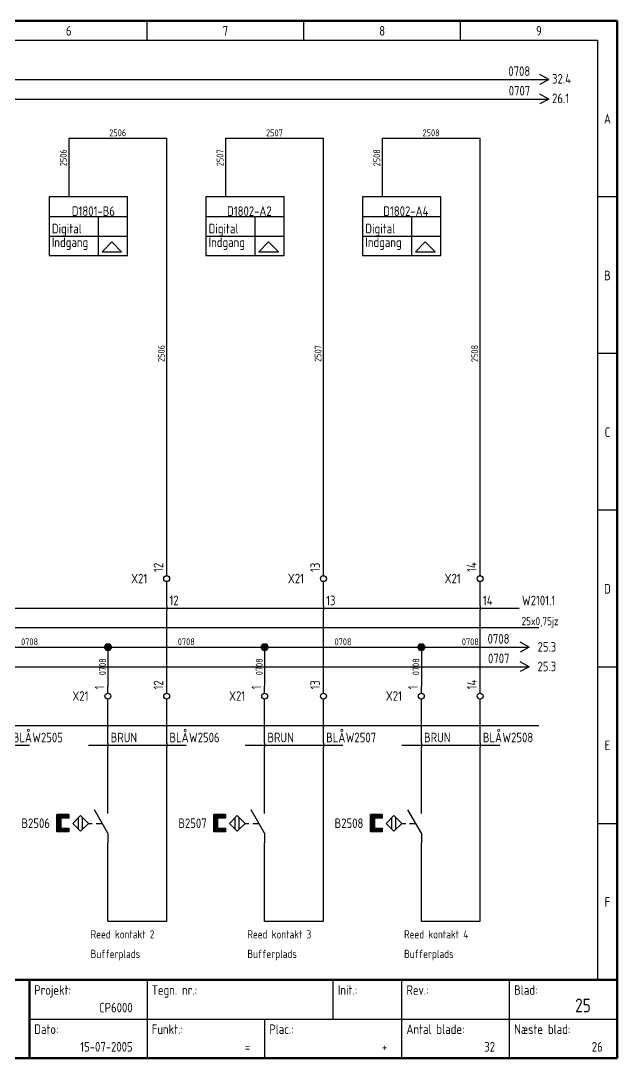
# Model space of a CAD drawing. Header units: millimetres. Extents: x 10 to 410, y 10 to 275.
# Drawn here: x 257.8 to 410, y 10 to 275 of the extents above; entities that cross this region are included whole.
import ezdxf
from ezdxf.enums import TextEntityAlignment as Align

# ---------------------------------------------------------------- set-up
doc = ezdxf.new("R2010")
doc.units = ezdxf.units.MM
doc.linetypes.add('Caddy_Solid', pattern=[0])
doc.layers.add('2', color=7, linetype='Continuous')
doc.styles.add('Caddy_Vectorfont1p', font='isocp___.ttf', dxfattribs={"width": 0.9})

# ---------------------------------------------------------------- blocks, each defined once
blk = doc.blocks.new('Blk1')
at = {"linetype": 'Caddy_Solid', "lineweight": 50}
for p, q in [((10, 275), (410, 275)), ((410, 275), (410, 10)), ((10, 30), (410, 30)), ((260, 30), (260, 10)), ((410, 10), (10, 10))]:
    blk.add_line(p, q, dxfattribs=at)
at = {"linetype": 'Caddy_Solid', "lineweight": 25}
for p, q in [((290, 270), (290, 275)), ((330, 270), (330, 275)), ((370, 270), (370, 275)), ((15, 270), (405, 270)), ((405, 270), (405, 30)), ((410, 230), (405, 230)), ((410, 190), (405, 190)), ((410, 150), (405, 150)), ((405, 110), (410, 110)), ((405, 70), (410, 70)), ((290, 30), (290, 10)), ((337.5, 20), (337.5, 30)), ((355, 20), (355, 30)), ((382.5, 20), (382.5, 30)), ((405, 30), (410, 30)), ((260, 20), (410, 20)), ((320, 20), (320, 10)), ((355, 10), (355, 20)), ((382.5, 10), (382.5, 20))]:
    blk.add_line(p, q, dxfattribs=at)
at = {"lineweight": 25, "style": 'Caddy_Vectorfont1p', "width": 0.9}
for s, p in [('6', (270, 271.2)), ('7', (310, 271.2)), ('8', (350, 271.2)), ('9', (390, 271.2)), ('A', (407.5, 248.7)), ('B', (407.5, 208.7)), ('C', (407.5, 168.7)), ('D', (407.5, 128.7)), ('E', (407.5, 88.7)), ('F', (407.5, 48.7))]:
    blk.add_text(s, height=2.45, dxfattribs=at).set_placement(p, align=Align.CENTER)
for s, p in [('Projekt:', (261.2, 26.2)), ('Tegn. nr.:', (291.2, 26.2)), ('Init.:', (338.7, 26.2)), ('Rev.:', (356.2, 26.2)), ('Blad:', (383.7, 26.2)), ('Dato:', (261.2, 16.2)), ('Funkt.:', (291.2, 16.2)), ('Plac.:', (321.2, 16.2)), ('Antal blade:', (356.2, 16.2)), ('Næste blad:', (383.7, 16.2))]:
    blk.add_text(s, height=2.45, dxfattribs=at).set_placement(p)
for s, p in [('CP6000', (286.3, 21.7)), ('15-07-2005', (286.3, 11.7)), ('+', (351.3, 11.7)), ('32', (378.8, 11.7)), ('26', (406.3, 11.7)), ('=', (316.3, 11.7))]:
    blk.add_text(s, height=2.45, dxfattribs=at).set_placement(p, align=Align.RIGHT)
at = {"lineweight": 35, "style": 'Caddy_Vectorfont1p', "width": 0.9}
blk.add_text('25', height=3.5, dxfattribs=at).set_placement((403.25, 21.75), align=Align.RIGHT)
blk = doc.blocks.new('Blk2')
at = {"linetype": 'Caddy_Solid', "lineweight": 25}
for p, q in [((385, 110), (387.5, 110)), ((387.5, 110), (385.25, 111.25)), ((387.5, 110), (385.25, 108.75))]:
    blk.add_line(p, q, dxfattribs=at)
at = {"lineweight": 25, "style": 'Caddy_Vectorfont1p', "width": 0.9}
blk.add_attdef('$TAG160010', text='', height=2.45, dxfattribs=at).set_placement((382.5, 110.9), align=Align.RIGHT)
blk.add_attdef('$TAG160500', (389.65, 108.85), '', height=2.45, dxfattribs=at)
blk = doc.blocks.new('Blk3')
at = {"linetype": 'Caddy_Solid', "lineweight": 25}
for p, q in [((385, 115), (387.5, 115)), ((387.5, 115), (385.25, 116.25)), ((387.5, 115), (385.25, 113.75))]:
    blk.add_line(p, q, dxfattribs=at)
at = {"lineweight": 25, "style": 'Caddy_Vectorfont1p', "width": 0.9}
blk.add_attdef('$TAG160010', text='', height=2.45, dxfattribs=at).set_placement((382.5, 115.9), align=Align.RIGHT)
blk.add_attdef('$TAG160500', (389.65, 113.85), '', height=2.45, dxfattribs=at)
blk = doc.blocks.new('Blk39')
at = {"linetype": 'Caddy_Solid', "lineweight": 25}
for p, q in [((285, 230), (265, 230)), ((265, 230), (265, 215)), ((285, 215), (285, 230)), ((265, 215), (285, 215))]:
    blk.add_line(p, q, dxfattribs=at)
blk = doc.blocks.new('Blk40')
at = {"linetype": 'Caddy_Solid', "lineweight": 25}
blk.add_line((270, 235), (270, 230), dxfattribs=at)
blk = doc.blocks.new('Blk38')
at = {"linetype": 'Caddy_Solid', "lineweight": 25}
for p, q in [((265, 225), (285, 225)), ((277.5, 225), (277.5, 215)), ((265, 220), (285, 220)), ((281, 218.5), (278.5, 216)), ((283.5, 216), (281, 218.5)), ((278.5, 216), (283.5, 216))]:
    blk.add_line(p, q, dxfattribs=at)
for name in ['Blk40', 'Blk39']:
    blk.add_blockref(name, (0, 0, 1))
at = {"lineweight": 25, "style": 'Caddy_Vectorfont1p', "width": 0.9}
for s, p in [('Digital', (265.7, 220.7)), ('Indgang', (265.7, 217.2))]:
    blk.add_text(s, height=2.45, dxfattribs=at).set_placement(p)
blk.add_attdef('$TAG175000_00', (269.05, 233.4), '', height=2.45, rotation=90, dxfattribs=at)
for tag, p in [('$TAG160030', (266.8, 229.7)), ('$TAG160040', (266.8, 226.2)), ('$TAG175100', (281.8, 225.15)), ('$TAG175110', (264.3, 219.15)), ('$TAG175120', (264.3, 216.15)), ('$TAG160500', (264.3, 212.65))]:
    blk.add_attdef(tag, text='', height=2.45, dxfattribs=at).set_placement(p, align=Align.RIGHT)
at = {"lineweight": 25, "style": 'Caddy_Vectorfont1p', "width": 0.9, "flags": 1}
blk.add_attdef('$TAG160010', text='', height=2.45, dxfattribs=at).set_placement((260.96, 224.53), align=Align.RIGHT)
blk = doc.blocks.new('Blk41')
at = {"linetype": 'Caddy_Solid', "lineweight": 25}
for p, q in [((280, 103.25), (280, 105)), ((280, 100), (280, 101.75))]:
    blk.add_line(p, q, dxfattribs=at)
blk.add_circle((280, 102.5), 0.75, dxfattribs=at)
at = {"lineweight": 25, "style": 'Caddy_Vectorfont1p', "width": 0.9, "flags": 1}
blk.add_attdef('$TAG160410', (282.6, 104.2), '', height=2.45, rotation=90, dxfattribs=at)
at = {"layer": '2', "lineweight": 25, "style": 'Caddy_Vectorfont1p', "width": 0.9}
blk.add_attdef('$TAG160400', (279.1, 104.2), '', height=2.45, rotation=90, dxfattribs=at)
at = {"layer": '2', "lineweight": 25, "style": 'Caddy_Vectorfont1p', "width": 0.9, "flags": 1}
for tag, p in [('$TAG140020', (275.05, 108.3)), ('$TAG140050', (275.05, 104.8)), ('$TAG160030', (275.05, 97.8)), ('$TAG160040', (275.05, 92.8))]:
    blk.add_attdef(tag, text='', height=2.45, dxfattribs=at).set_placement(p, align=Align.RIGHT)
at = {"layer": '2', "lineweight": 25, "style": 'Caddy_Vectorfont1p', "width": 0.9}
blk.add_attdef('$TAG160010', text='', height=2.45, dxfattribs=at).set_placement((275.05, 101.3), align=Align.RIGHT)
blk = doc.blocks.new('Blk42')
at = {"linetype": 'Caddy_Solid', "lineweight": 25}
for p, q in [((295, 103.25), (295, 105)), ((295, 100), (295, 101.75))]:
    blk.add_line(p, q, dxfattribs=at)
blk.add_circle((295, 102.5), 0.75, dxfattribs=at)
at = {"lineweight": 25, "style": 'Caddy_Vectorfont1p', "width": 0.9, "flags": 1}
blk.add_attdef('$TAG160410', (297.6, 104.2), '', height=2.45, rotation=90, dxfattribs=at)
at = {"layer": '2', "lineweight": 25, "style": 'Caddy_Vectorfont1p', "width": 0.9}
blk.add_attdef('$TAG160400', (294.1, 104.2), '', height=2.45, rotation=90, dxfattribs=at)
at = {"layer": '2', "lineweight": 25, "style": 'Caddy_Vectorfont1p', "width": 0.9, "flags": 1}
for tag, p in [('$TAG140020', (290.05, 108.3)), ('$TAG140050', (290.05, 104.8)), ('$TAG160010', (290.05, 101.3)), ('$TAG160030', (290.05, 97.8)), ('$TAG160040', (290.05, 92.8))]:
    blk.add_attdef(tag, text='', height=2.45, dxfattribs=at).set_placement(p, align=Align.RIGHT)
blk = doc.blocks.new('Blk43')
at = {"linetype": 'Caddy_Solid', "lineweight": 25}
for p, q in [((295, 133.25), (295, 135)), ((295, 130), (295, 131.75))]:
    blk.add_line(p, q, dxfattribs=at)
blk.add_circle((295, 132.5), 0.75, dxfattribs=at)
at = {"lineweight": 25, "style": 'Caddy_Vectorfont1p', "width": 0.9, "flags": 1}
blk.add_attdef('$TAG160410', (297.6, 134.2), '', height=2.45, rotation=90, dxfattribs=at)
at = {"layer": '2', "lineweight": 25, "style": 'Caddy_Vectorfont1p', "width": 0.9}
blk.add_attdef('$TAG160400', (294.1, 134.2), '', height=2.45, rotation=90, dxfattribs=at)
at = {"layer": '2', "lineweight": 25, "style": 'Caddy_Vectorfont1p', "width": 0.9, "flags": 1}
for tag, p in [('$TAG140020', (290.05, 138.3)), ('$TAG140050', (290.05, 134.8)), ('$TAG160030', (290.05, 127.8)), ('$TAG160040', (290.05, 122.8))]:
    blk.add_attdef(tag, text='', height=2.45, dxfattribs=at).set_placement(p, align=Align.RIGHT)
at = {"layer": '2', "lineweight": 25, "style": 'Caddy_Vectorfont1p', "width": 0.9}
blk.add_attdef('$TAG160010', text='', height=2.45, dxfattribs=at).set_placement((290.05, 131.3), align=Align.RIGHT)
blk = doc.blocks.new('Blk45')
at = {"linetype": 'Caddy_Solid', "lineweight": 25}
for p, q in [((325, 230), (305, 230)), ((305, 230), (305, 215)), ((325, 215), (325, 230)), ((305, 215), (325, 215))]:
    blk.add_line(p, q, dxfattribs=at)
blk = doc.blocks.new('Blk46')
at = {"linetype": 'Caddy_Solid', "lineweight": 25}
blk.add_line((310, 235), (310, 230), dxfattribs=at)
blk = doc.blocks.new('Blk44')
at = {"linetype": 'Caddy_Solid', "lineweight": 25}
for p, q in [((305, 225), (325, 225)), ((317.5, 225), (317.5, 215)), ((305, 220), (325, 220)), ((321, 218.5), (318.5, 216)), ((323.5, 216), (321, 218.5)), ((318.5, 216), (323.5, 216))]:
    blk.add_line(p, q, dxfattribs=at)
for name in ['Blk46', 'Blk45']:
    blk.add_blockref(name, (0, 0, 1))
at = {"lineweight": 25, "style": 'Caddy_Vectorfont1p', "width": 0.9}
for s, p in [('Digital', (305.7, 220.7)), ('Indgang', (305.7, 217.2))]:
    blk.add_text(s, height=2.45, dxfattribs=at).set_placement(p)
blk.add_attdef('$TAG175000_00', (309.05, 233.4), '', height=2.45, rotation=90, dxfattribs=at)
for tag, p in [('$TAG160030', (306.8, 229.7)), ('$TAG160040', (306.8, 226.2)), ('$TAG175100', (321.8, 225.15)), ('$TAG175110', (304.3, 219.15)), ('$TAG175120', (304.3, 216.15)), ('$TAG160500', (304.3, 212.65))]:
    blk.add_attdef(tag, text='', height=2.45, dxfattribs=at).set_placement(p, align=Align.RIGHT)
at = {"lineweight": 25, "style": 'Caddy_Vectorfont1p', "width": 0.9, "flags": 1}
blk.add_attdef('$TAG160010', text='', height=2.45, dxfattribs=at).set_placement((300.96, 224.53), align=Align.RIGHT)
blk = doc.blocks.new('Blk47')
at = {"linetype": 'Caddy_Solid', "lineweight": 25}
for p, q in [((320, 103.25), (320, 105)), ((320, 100), (320, 101.75))]:
    blk.add_line(p, q, dxfattribs=at)
blk.add_circle((320, 102.5), 0.75, dxfattribs=at)
at = {"lineweight": 25, "style": 'Caddy_Vectorfont1p', "width": 0.9, "flags": 1}
blk.add_attdef('$TAG160410', (322.6, 104.2), '', height=2.45, rotation=90, dxfattribs=at)
at = {"layer": '2', "lineweight": 25, "style": 'Caddy_Vectorfont1p', "width": 0.9}
blk.add_attdef('$TAG160400', (319.1, 104.2), '', height=2.45, rotation=90, dxfattribs=at)
at = {"layer": '2', "lineweight": 25, "style": 'Caddy_Vectorfont1p', "width": 0.9, "flags": 1}
for tag, p in [('$TAG140020', (315.05, 108.3)), ('$TAG140050', (315.05, 104.8)), ('$TAG160030', (315.05, 97.8)), ('$TAG160040', (315.05, 92.8))]:
    blk.add_attdef(tag, text='', height=2.45, dxfattribs=at).set_placement(p, align=Align.RIGHT)
at = {"layer": '2', "lineweight": 25, "style": 'Caddy_Vectorfont1p', "width": 0.9}
blk.add_attdef('$TAG160010', text='', height=2.45, dxfattribs=at).set_placement((315.05, 101.3), align=Align.RIGHT)
blk = doc.blocks.new('Blk48')
at = {"linetype": 'Caddy_Solid', "lineweight": 25}
for p, q in [((335, 103.25), (335, 105)), ((335, 100), (335, 101.75))]:
    blk.add_line(p, q, dxfattribs=at)
blk.add_circle((335, 102.5), 0.75, dxfattribs=at)
at = {"lineweight": 25, "style": 'Caddy_Vectorfont1p', "width": 0.9, "flags": 1}
blk.add_attdef('$TAG160410', (337.6, 104.2), '', height=2.45, rotation=90, dxfattribs=at)
at = {"layer": '2', "lineweight": 25, "style": 'Caddy_Vectorfont1p', "width": 0.9}
blk.add_attdef('$TAG160400', (334.1, 104.2), '', height=2.45, rotation=90, dxfattribs=at)
at = {"layer": '2', "lineweight": 25, "style": 'Caddy_Vectorfont1p', "width": 0.9, "flags": 1}
for tag, p in [('$TAG140020', (330.05, 108.3)), ('$TAG140050', (330.05, 104.8)), ('$TAG160010', (330.05, 101.3)), ('$TAG160030', (330.05, 97.8)), ('$TAG160040', (330.05, 92.8))]:
    blk.add_attdef(tag, text='', height=2.45, dxfattribs=at).set_placement(p, align=Align.RIGHT)
blk = doc.blocks.new('Blk49')
at = {"linetype": 'Caddy_Solid', "lineweight": 25}
for p, q in [((335, 133.25), (335, 135)), ((335, 130), (335, 131.75))]:
    blk.add_line(p, q, dxfattribs=at)
blk.add_circle((335, 132.5), 0.75, dxfattribs=at)
at = {"lineweight": 25, "style": 'Caddy_Vectorfont1p', "width": 0.9, "flags": 1}
blk.add_attdef('$TAG160410', (337.6, 134.2), '', height=2.45, rotation=90, dxfattribs=at)
at = {"layer": '2', "lineweight": 25, "style": 'Caddy_Vectorfont1p', "width": 0.9}
blk.add_attdef('$TAG160400', (334.1, 134.2), '', height=2.45, rotation=90, dxfattribs=at)
at = {"layer": '2', "lineweight": 25, "style": 'Caddy_Vectorfont1p', "width": 0.9, "flags": 1}
for tag, p in [('$TAG140020', (330.05, 138.3)), ('$TAG140050', (330.05, 134.8)), ('$TAG160030', (330.05, 127.8)), ('$TAG160040', (330.05, 122.8))]:
    blk.add_attdef(tag, text='', height=2.45, dxfattribs=at).set_placement(p, align=Align.RIGHT)
at = {"layer": '2', "lineweight": 25, "style": 'Caddy_Vectorfont1p', "width": 0.9}
blk.add_attdef('$TAG160010', text='', height=2.45, dxfattribs=at).set_placement((330.05, 131.3), align=Align.RIGHT)
blk = doc.blocks.new('Blk51')
at = {"linetype": 'Caddy_Solid', "lineweight": 25}
for p, q in [((365, 230), (345, 230)), ((345, 230), (345, 215)), ((365, 215), (365, 230)), ((345, 215), (365, 215))]:
    blk.add_line(p, q, dxfattribs=at)
blk = doc.blocks.new('Blk52')
at = {"linetype": 'Caddy_Solid', "lineweight": 25}
blk.add_line((350, 235), (350, 230), dxfattribs=at)
blk = doc.blocks.new('Blk50')
at = {"linetype": 'Caddy_Solid', "lineweight": 25}
for p, q in [((345, 225), (365, 225)), ((357.5, 225), (357.5, 215)), ((345, 220), (365, 220)), ((361, 218.5), (358.5, 216)), ((363.5, 216), (361, 218.5)), ((358.5, 216), (363.5, 216))]:
    blk.add_line(p, q, dxfattribs=at)
for name in ['Blk52', 'Blk51']:
    blk.add_blockref(name, (0, 0, 1))
at = {"lineweight": 25, "style": 'Caddy_Vectorfont1p', "width": 0.9}
for s, p in [('Digital', (345.7, 220.7)), ('Indgang', (345.7, 217.2))]:
    blk.add_text(s, height=2.45, dxfattribs=at).set_placement(p)
blk.add_attdef('$TAG175000_00', (349.05, 233.4), '', height=2.45, rotation=90, dxfattribs=at)
for tag, p in [('$TAG160030', (346.8, 229.7)), ('$TAG160040', (346.8, 226.2)), ('$TAG175100', (361.8, 225.15)), ('$TAG175110', (344.3, 219.15)), ('$TAG175120', (344.3, 216.15)), ('$TAG160500', (344.3, 212.65))]:
    blk.add_attdef(tag, text='', height=2.45, dxfattribs=at).set_placement(p, align=Align.RIGHT)
at = {"lineweight": 25, "style": 'Caddy_Vectorfont1p', "width": 0.9, "flags": 1}
blk.add_attdef('$TAG160010', text='', height=2.45, dxfattribs=at).set_placement((340.96, 224.53), align=Align.RIGHT)
blk = doc.blocks.new('Blk53')
at = {"linetype": 'Caddy_Solid', "lineweight": 25}
for p, q in [((360, 103.25), (360, 105)), ((360, 100), (360, 101.75))]:
    blk.add_line(p, q, dxfattribs=at)
blk.add_circle((360, 102.5), 0.75, dxfattribs=at)
at = {"lineweight": 25, "style": 'Caddy_Vectorfont1p', "width": 0.9, "flags": 1}
blk.add_attdef('$TAG160410', (362.6, 104.2), '', height=2.45, rotation=90, dxfattribs=at)
at = {"layer": '2', "lineweight": 25, "style": 'Caddy_Vectorfont1p', "width": 0.9}
blk.add_attdef('$TAG160400', (359.1, 104.2), '', height=2.45, rotation=90, dxfattribs=at)
at = {"layer": '2', "lineweight": 25, "style": 'Caddy_Vectorfont1p', "width": 0.9, "flags": 1}
for tag, p in [('$TAG140020', (355.05, 108.3)), ('$TAG140050', (355.05, 104.8)), ('$TAG160030', (355.05, 97.8)), ('$TAG160040', (355.05, 92.8))]:
    blk.add_attdef(tag, text='', height=2.45, dxfattribs=at).set_placement(p, align=Align.RIGHT)
at = {"layer": '2', "lineweight": 25, "style": 'Caddy_Vectorfont1p', "width": 0.9}
blk.add_attdef('$TAG160010', text='', height=2.45, dxfattribs=at).set_placement((355.05, 101.3), align=Align.RIGHT)
blk = doc.blocks.new('Blk54')
at = {"linetype": 'Caddy_Solid', "lineweight": 25}
for p, q in [((375, 103.25), (375, 105)), ((375, 100), (375, 101.75))]:
    blk.add_line(p, q, dxfattribs=at)
blk.add_circle((375, 102.5), 0.75, dxfattribs=at)
at = {"lineweight": 25, "style": 'Caddy_Vectorfont1p', "width": 0.9, "flags": 1}
blk.add_attdef('$TAG160410', (377.6, 104.2), '', height=2.45, rotation=90, dxfattribs=at)
at = {"layer": '2', "lineweight": 25, "style": 'Caddy_Vectorfont1p', "width": 0.9}
blk.add_attdef('$TAG160400', (374.1, 104.2), '', height=2.45, rotation=90, dxfattribs=at)
at = {"layer": '2', "lineweight": 25, "style": 'Caddy_Vectorfont1p', "width": 0.9, "flags": 1}
for tag, p in [('$TAG140020', (370.05, 108.3)), ('$TAG140050', (370.05, 104.8)), ('$TAG160010', (370.05, 101.3)), ('$TAG160030', (370.05, 97.8)), ('$TAG160040', (370.05, 92.8))]:
    blk.add_attdef(tag, text='', height=2.45, dxfattribs=at).set_placement(p, align=Align.RIGHT)
blk = doc.blocks.new('Blk55')
at = {"linetype": 'Caddy_Solid', "lineweight": 25}
for p, q in [((375, 133.25), (375, 135)), ((375, 130), (375, 131.75))]:
    blk.add_line(p, q, dxfattribs=at)
blk.add_circle((375, 132.5), 0.75, dxfattribs=at)
at = {"lineweight": 25, "style": 'Caddy_Vectorfont1p', "width": 0.9, "flags": 1}
blk.add_attdef('$TAG160410', (377.6, 134.2), '', height=2.45, rotation=90, dxfattribs=at)
at = {"layer": '2', "lineweight": 25, "style": 'Caddy_Vectorfont1p', "width": 0.9}
blk.add_attdef('$TAG160400', (374.1, 134.2), '', height=2.45, rotation=90, dxfattribs=at)
at = {"layer": '2', "lineweight": 25, "style": 'Caddy_Vectorfont1p', "width": 0.9, "flags": 1}
for tag, p in [('$TAG140020', (370.05, 138.3)), ('$TAG140050', (370.05, 134.8)), ('$TAG160030', (370.05, 127.8)), ('$TAG160040', (370.05, 122.8))]:
    blk.add_attdef(tag, text='', height=2.45, dxfattribs=at).set_placement(p, align=Align.RIGHT)
at = {"layer": '2', "lineweight": 25, "style": 'Caddy_Vectorfont1p', "width": 0.9}
blk.add_attdef('$TAG160010', text='', height=2.45, dxfattribs=at).set_placement((370.05, 131.3), align=Align.RIGHT)
blk = doc.blocks.new('Blk56')
at = {"linetype": 'Caddy_Solid', "lineweight": 25}
for p, q in [((280, 72.5), (280, 75)), ((267, 72.3), (270, 72.3)), ((267, 67.8), (267, 72.3)), ((270, 72.25), (267, 72.25)), ((267, 72.1), (270, 72.1)), ((270, 71.95), (267, 71.95)), ((267, 71.8), (270, 71.8)), ((270, 71.65), (267, 71.65)), ((270, 72.3), (270, 71.3)), ((271, 70), (273, 72)), ((273, 72), (275, 70)), ((280, 67.5), (276.58, 73.42)), ((267, 71.5), (270, 71.5)), ((270, 71.35), (267, 71.35)), ((267, 71.2), (268, 71.2)), ((268, 71.05), (267, 71.05)), ((267, 70.9), (268, 70.9)), ((268, 70.75), (267, 70.75)), ((267, 70.6), (268, 70.6)), ((268, 70.45), (267, 70.45)), ((267, 70.3), (268, 70.3)), ((268, 70.15), (267, 70.15)), ((267, 70), (268, 70)), ((268, 69.85), (267, 69.85)), ((267, 69.7), (268, 69.7)), ((268, 69.55), (267, 69.55)), ((267, 69.4), (268, 69.4)), ((268, 69.25), (267, 69.25)), ((267, 69.1), (268, 69.1)), ((268, 68.95), (267, 68.95)), ((270, 71.3), (268, 71.3)), ((268, 71.3), (268, 68.8)), ((273, 68), (271, 70)), ((272.5, 68.5), (272.5, 71.5)), ((275, 70), (273, 68)), ((273.5, 68.5), (273.5, 71.5)), ((275, 70), (276, 70)), ((277, 70), (278.56, 70)), ((267, 68.8), (268, 68.8)), ((270, 68.65), (267, 68.65)), ((267, 68.5), (270, 68.5)), ((270, 68.35), (267, 68.35)), ((267, 68.2), (270, 68.2)), ((270, 68.05), (267, 68.05)), ((267, 67.9), (270, 67.9)), ((270, 67.8), (267, 67.8)), ((268, 68.8), (270, 68.8)), ((270, 68.8), (270, 67.8)), ((280, 67.5), (280, 65))]:
    blk.add_line(p, q, dxfattribs=at)
at = {"lineweight": 25, "style": 'Caddy_Vectorfont1p', "width": 0.9, "flags": 1}
blk.add_attdef('$TAG175000_00', (279.05, 74.3), '', height=2.45, rotation=90, dxfattribs=at)
at = {"lineweight": 25, "style": 'Caddy_Vectorfont1p', "width": 0.9}
blk.add_attdef('$TAG160010', text='', height=2.45, dxfattribs=at).set_placement((265.2, 68.8), align=Align.RIGHT)
at = {"lineweight": 25, "style": 'Caddy_Vectorfont1p', "width": 0.9, "flags": 1}
for tag, p in [('$TAG160030', (265.2, 65.3)), ('$TAG160040', (265.2, 61.8))]:
    blk.add_attdef(tag, text='', height=2.45, dxfattribs=at).set_placement(p, align=Align.RIGHT)
blk.add_attdef('$TAG175000_01', text='', height=2.45, rotation=90, dxfattribs=at).set_placement((279.05, 65.9), align=Align.RIGHT)
blk = doc.blocks.new('Blk57')
at = {"linetype": 'Caddy_Solid', "lineweight": 25}
for p, q in [((320, 72.5), (320, 75)), ((307, 72.3), (310, 72.3)), ((307, 67.8), (307, 72.3)), ((310, 72.25), (307, 72.25)), ((307, 72.1), (310, 72.1)), ((310, 71.95), (307, 71.95)), ((307, 71.8), (310, 71.8)), ((310, 71.65), (307, 71.65)), ((310, 72.3), (310, 71.3)), ((311, 70), (313, 72)), ((313, 72), (315, 70)), ((320, 67.5), (316.58, 73.42)), ((307, 71.5), (310, 71.5)), ((310, 71.35), (307, 71.35)), ((307, 71.2), (308, 71.2)), ((308, 71.05), (307, 71.05)), ((307, 70.9), (308, 70.9)), ((308, 70.75), (307, 70.75)), ((307, 70.6), (308, 70.6)), ((308, 70.45), (307, 70.45)), ((307, 70.3), (308, 70.3)), ((308, 70.15), (307, 70.15)), ((307, 70), (308, 70)), ((308, 69.85), (307, 69.85)), ((307, 69.7), (308, 69.7)), ((308, 69.55), (307, 69.55)), ((307, 69.4), (308, 69.4)), ((308, 69.25), (307, 69.25)), ((307, 69.1), (308, 69.1)), ((308, 68.95), (307, 68.95)), ((310, 71.3), (308, 71.3)), ((308, 71.3), (308, 68.8)), ((313, 68), (311, 70)), ((312.5, 68.5), (312.5, 71.5)), ((315, 70), (313, 68)), ((313.5, 68.5), (313.5, 71.5)), ((315, 70), (316, 70)), ((317, 70), (318.56, 70)), ((307, 68.8), (308, 68.8)), ((310, 68.65), (307, 68.65)), ((307, 68.5), (310, 68.5)), ((310, 68.35), (307, 68.35)), ((307, 68.2), (310, 68.2)), ((310, 68.05), (307, 68.05)), ((307, 67.9), (310, 67.9)), ((310, 67.8), (307, 67.8)), ((308, 68.8), (310, 68.8)), ((310, 68.8), (310, 67.8)), ((320, 67.5), (320, 65))]:
    blk.add_line(p, q, dxfattribs=at)
at = {"lineweight": 25, "style": 'Caddy_Vectorfont1p', "width": 0.9, "flags": 1}
blk.add_attdef('$TAG175000_00', (319.05, 74.3), '', height=2.45, rotation=90, dxfattribs=at)
at = {"lineweight": 25, "style": 'Caddy_Vectorfont1p', "width": 0.9}
blk.add_attdef('$TAG160010', text='', height=2.45, dxfattribs=at).set_placement((305.2, 68.8), align=Align.RIGHT)
at = {"lineweight": 25, "style": 'Caddy_Vectorfont1p', "width": 0.9, "flags": 1}
for tag, p in [('$TAG160030', (305.2, 65.3)), ('$TAG160040', (305.2, 61.8))]:
    blk.add_attdef(tag, text='', height=2.45, dxfattribs=at).set_placement(p, align=Align.RIGHT)
blk.add_attdef('$TAG175000_01', text='', height=2.45, rotation=90, dxfattribs=at).set_placement((319.05, 65.9), align=Align.RIGHT)
blk = doc.blocks.new('Blk58')
at = {"linetype": 'Caddy_Solid', "lineweight": 25}
for p, q in [((360, 72.5), (360, 75)), ((347, 72.3), (350, 72.3)), ((347, 67.8), (347, 72.3)), ((350, 72.25), (347, 72.25)), ((347, 72.1), (350, 72.1)), ((350, 71.95), (347, 71.95)), ((347, 71.8), (350, 71.8)), ((350, 71.65), (347, 71.65)), ((350, 72.3), (350, 71.3)), ((351, 70), (353, 72)), ((353, 72), (355, 70)), ((360, 67.5), (356.58, 73.42)), ((347, 71.5), (350, 71.5)), ((350, 71.35), (347, 71.35)), ((347, 71.2), (348, 71.2)), ((348, 71.05), (347, 71.05)), ((347, 70.9), (348, 70.9)), ((348, 70.75), (347, 70.75)), ((347, 70.6), (348, 70.6)), ((348, 70.45), (347, 70.45)), ((347, 70.3), (348, 70.3)), ((348, 70.15), (347, 70.15)), ((347, 70), (348, 70)), ((348, 69.85), (347, 69.85)), ((347, 69.7), (348, 69.7)), ((348, 69.55), (347, 69.55)), ((347, 69.4), (348, 69.4)), ((348, 69.25), (347, 69.25)), ((347, 69.1), (348, 69.1)), ((348, 68.95), (347, 68.95)), ((350, 71.3), (348, 71.3)), ((348, 71.3), (348, 68.8)), ((353, 68), (351, 70)), ((352.5, 68.5), (352.5, 71.5)), ((355, 70), (353, 68)), ((353.5, 68.5), (353.5, 71.5)), ((355, 70), (356, 70)), ((357, 70), (358.56, 70)), ((347, 68.8), (348, 68.8)), ((350, 68.65), (347, 68.65)), ((347, 68.5), (350, 68.5)), ((350, 68.35), (347, 68.35)), ((347, 68.2), (350, 68.2)), ((350, 68.05), (347, 68.05)), ((347, 67.9), (350, 67.9)), ((350, 67.8), (347, 67.8)), ((348, 68.8), (350, 68.8)), ((350, 68.8), (350, 67.8)), ((360, 67.5), (360, 65))]:
    blk.add_line(p, q, dxfattribs=at)
at = {"lineweight": 25, "style": 'Caddy_Vectorfont1p', "width": 0.9, "flags": 1}
blk.add_attdef('$TAG175000_00', (359.05, 74.3), '', height=2.45, rotation=90, dxfattribs=at)
at = {"lineweight": 25, "style": 'Caddy_Vectorfont1p', "width": 0.9}
blk.add_attdef('$TAG160010', text='', height=2.45, dxfattribs=at).set_placement((345.2, 68.8), align=Align.RIGHT)
at = {"lineweight": 25, "style": 'Caddy_Vectorfont1p', "width": 0.9, "flags": 1}
for tag, p in [('$TAG160030', (345.2, 65.3)), ('$TAG160040', (345.2, 61.8))]:
    blk.add_attdef(tag, text='', height=2.45, dxfattribs=at).set_placement(p, align=Align.RIGHT)
blk.add_attdef('$TAG175000_01', text='', height=2.45, rotation=90, dxfattribs=at).set_placement((359.05, 65.9), align=Align.RIGHT)
blk = doc.blocks.new('Blk73')
at = {"linetype": 'Caddy_Solid', "lineweight": 25}
for q in [(390.25, 261.25), (390.25, 258.75)]:
    blk.add_line((392.5, 260), q, dxfattribs=at)
at = {"lineweight": 25, "style": 'Caddy_Vectorfont1p', "width": 0.9, "flags": 1}
for tag, p in [('$TAG140020', (387.79, 267.9)), ('$TAG140050', (387.79, 264.4))]:
    blk.add_attdef(tag, text='', height=2.45, dxfattribs=at).set_placement(p, align=Align.RIGHT)
at = {"lineweight": 25, "style": 'Caddy_Vectorfont1p', "width": 0.9}
blk.add_attdef('$TAG160010', text='', height=2.45, dxfattribs=at).set_placement((387.79, 260.9), align=Align.RIGHT)
blk.add_attdef('$TAG160500', (393.37, 258.95), '', height=2.45, dxfattribs=at)
blk = doc.blocks.new('Blk75')
at = {"linetype": 'Caddy_Solid', "lineweight": 25}
for q in [(390.25, 256.25), (390.25, 253.75)]:
    blk.add_line((392.5, 255), q, dxfattribs=at)
at = {"lineweight": 25, "style": 'Caddy_Vectorfont1p', "width": 0.9, "flags": 1}
for tag, p in [('$TAG140020', (387.79, 262.9)), ('$TAG140050', (387.79, 259.4))]:
    blk.add_attdef(tag, text='', height=2.45, dxfattribs=at).set_placement(p, align=Align.RIGHT)
at = {"lineweight": 25, "style": 'Caddy_Vectorfont1p', "width": 0.9}
blk.add_attdef('$TAG160010', text='', height=2.45, dxfattribs=at).set_placement((387.79, 255.9), align=Align.RIGHT)
blk.add_attdef('$TAG160500', (393.37, 253.95), '', height=2.45, dxfattribs=at)
blk = doc.blocks.new('Blk79')
at = {"linetype": 'Caddy_Solid', "lineweight": 25}
blk.add_line((295, 125.5), (295, 124.5), dxfattribs=at)
at = {"lineweight": 25, "style": 'Caddy_Vectorfont1p', "width": 0.9}
blk.add_attdef('$TAG160210', (295.7, 125.7), '', height=2.45, dxfattribs=at)
at = {"lineweight": 25, "style": 'Caddy_Vectorfont1p', "width": 0.9, "flags": 1}
for tag, p in [('$TAG160010', (385.7, 125.7)), ('$TAG160220', (295.7, 120.7)), ('$TAG160030', (385.7, 120.7)), ('$TAG160230', (295.7, 115.7)), ('$TAG160200', (385.7, 115.7)), ('$TAG160040', (385.7, 110.7)), ('$TAG160101', (385.7, 105.7))]:
    blk.add_attdef(tag, p, '', height=2.45, dxfattribs=at)
blk = doc.blocks.new('Blk80')
at = {"linetype": 'Caddy_Solid', "lineweight": 25}
blk.add_line((335, 125.5), (335, 124.5), dxfattribs=at)
at = {"lineweight": 25, "style": 'Caddy_Vectorfont1p', "width": 0.9}
blk.add_attdef('$TAG160210', (335.7, 125.7), '', height=2.45, dxfattribs=at)
at = {"lineweight": 25, "style": 'Caddy_Vectorfont1p', "width": 0.9, "flags": 1}
for tag, p in [('$TAG160010', (385.7, 125.7)), ('$TAG160220', (335.7, 120.7)), ('$TAG160030', (385.7, 120.7)), ('$TAG160230', (335.7, 115.7)), ('$TAG160200', (385.7, 115.7)), ('$TAG160040', (385.7, 110.7)), ('$TAG160101', (385.7, 105.7))]:
    blk.add_attdef(tag, p, '', height=2.45, dxfattribs=at)
blk = doc.blocks.new('Blk81')
at = {"linetype": 'Caddy_Solid', "lineweight": 25}
blk.add_line((375, 125.5), (375, 124.5), dxfattribs=at)
at = {"lineweight": 25, "style": 'Caddy_Vectorfont1p', "width": 0.9}
for tag, p in [('$TAG160210', (375.7, 125.7)), ('$TAG160010', (385.7, 125.7)), ('$TAG160030', (385.7, 120.7)), ('$TAG160200', (385.7, 115.7))]:
    blk.add_attdef(tag, p, '', height=2.45, dxfattribs=at)
at = {"lineweight": 25, "style": 'Caddy_Vectorfont1p', "width": 0.9, "flags": 1}
for tag, p in [('$TAG160220', (375.7, 120.7)), ('$TAG160230', (375.7, 115.7)), ('$TAG160040', (385.7, 110.7)), ('$TAG160101', (385.7, 105.7))]:
    blk.add_attdef(tag, p, '', height=2.45, dxfattribs=at)
blk = doc.blocks.new('Blk91')
at = {"linetype": 'Caddy_Solid', "lineweight": 25}
blk.add_line((240, 90.5), (240, 89.5), dxfattribs=at)
at = {"lineweight": 25, "style": 'Caddy_Vectorfont1p', "width": 0.9}
for tag, p in [('$TAG160210', (240.7, 90.7)), ('$TAG160010', (260.7, 90.7))]:
    blk.add_attdef(tag, p, '', height=2.45, dxfattribs=at)
at = {"lineweight": 25, "style": 'Caddy_Vectorfont1p', "width": 0.9, "flags": 1}
for tag, p in [('$TAG160220', (240.7, 85.7)), ('$TAG160030', (260.7, 85.7)), ('$TAG160230', (240.7, 80.7)), ('$TAG160200', (260.7, 80.7)), ('$TAG160040', (260.7, 75.7)), ('$TAG160101', (260.7, 70.7))]:
    blk.add_attdef(tag, p, '', height=2.45, dxfattribs=at)
blk = doc.blocks.new('Blk92')
at = {"linetype": 'Caddy_Solid', "lineweight": 25}
blk.add_line((255, 90.5), (255, 89.5), dxfattribs=at)
at = {"lineweight": 25, "style": 'Caddy_Vectorfont1p', "width": 0.9}
for tag, p in [('$TAG160210', (255.7, 90.7)), ('$TAG160010', (260.7, 90.7))]:
    blk.add_attdef(tag, p, '', height=2.45, dxfattribs=at)
at = {"lineweight": 25, "style": 'Caddy_Vectorfont1p', "width": 0.9, "flags": 1}
for tag, p in [('$TAG160220', (255.7, 85.7)), ('$TAG160030', (260.7, 85.7)), ('$TAG160230', (255.7, 80.7)), ('$TAG160200', (260.7, 80.7)), ('$TAG160040', (260.7, 75.7)), ('$TAG160101', (260.7, 70.7))]:
    blk.add_attdef(tag, p, '', height=2.45, dxfattribs=at)
blk = doc.blocks.new('Blk93')
at = {"linetype": 'Caddy_Solid', "lineweight": 25}
blk.add_line((280, 90.5), (280, 89.5), dxfattribs=at)
at = {"lineweight": 25, "style": 'Caddy_Vectorfont1p', "width": 0.9}
blk.add_attdef('$TAG160210', (280.7, 90.7), '', height=2.45, dxfattribs=at)
at = {"lineweight": 25, "style": 'Caddy_Vectorfont1p', "width": 0.9, "flags": 1}
for tag, p in [('$TAG160010', (300.7, 90.7)), ('$TAG160220', (280.7, 85.7)), ('$TAG160030', (300.7, 85.7)), ('$TAG160230', (280.7, 80.7)), ('$TAG160200', (300.7, 80.7)), ('$TAG160040', (300.7, 75.7)), ('$TAG160101', (300.7, 70.7))]:
    blk.add_attdef(tag, p, '', height=2.45, dxfattribs=at)
blk = doc.blocks.new('Blk94')
at = {"linetype": 'Caddy_Solid', "lineweight": 25}
blk.add_line((295, 90.5), (295, 89.5), dxfattribs=at)
at = {"lineweight": 25, "style": 'Caddy_Vectorfont1p', "width": 0.9}
for tag, p in [('$TAG160210', (295.7, 90.7)), ('$TAG160010', (300.7, 90.7))]:
    blk.add_attdef(tag, p, '', height=2.45, dxfattribs=at)
at = {"lineweight": 25, "style": 'Caddy_Vectorfont1p', "width": 0.9, "flags": 1}
for tag, p in [('$TAG160220', (295.7, 85.7)), ('$TAG160030', (300.7, 85.7)), ('$TAG160230', (295.7, 80.7)), ('$TAG160200', (300.7, 80.7)), ('$TAG160040', (300.7, 75.7)), ('$TAG160101', (300.7, 70.7))]:
    blk.add_attdef(tag, p, '', height=2.45, dxfattribs=at)
blk = doc.blocks.new('Blk95')
at = {"linetype": 'Caddy_Solid', "lineweight": 25}
blk.add_line((320, 90.5), (320, 89.5), dxfattribs=at)
at = {"lineweight": 25, "style": 'Caddy_Vectorfont1p', "width": 0.9}
blk.add_attdef('$TAG160210', (320.7, 90.7), '', height=2.45, dxfattribs=at)
at = {"lineweight": 25, "style": 'Caddy_Vectorfont1p', "width": 0.9, "flags": 1}
for tag, p in [('$TAG160010', (340.7, 90.7)), ('$TAG160220', (320.7, 85.7)), ('$TAG160030', (340.7, 85.7)), ('$TAG160230', (320.7, 80.7)), ('$TAG160200', (340.7, 80.7)), ('$TAG160040', (340.7, 75.7)), ('$TAG160101', (340.7, 70.7))]:
    blk.add_attdef(tag, p, '', height=2.45, dxfattribs=at)
blk = doc.blocks.new('Blk96')
at = {"linetype": 'Caddy_Solid', "lineweight": 25}
blk.add_line((335, 90.5), (335, 89.5), dxfattribs=at)
at = {"lineweight": 25, "style": 'Caddy_Vectorfont1p', "width": 0.9}
for tag, p in [('$TAG160210', (335.7, 90.7)), ('$TAG160010', (340.7, 90.7))]:
    blk.add_attdef(tag, p, '', height=2.45, dxfattribs=at)
at = {"lineweight": 25, "style": 'Caddy_Vectorfont1p', "width": 0.9, "flags": 1}
for tag, p in [('$TAG160220', (335.7, 85.7)), ('$TAG160030', (340.7, 85.7)), ('$TAG160230', (335.7, 80.7)), ('$TAG160200', (340.7, 80.7)), ('$TAG160040', (340.7, 75.7)), ('$TAG160101', (340.7, 70.7))]:
    blk.add_attdef(tag, p, '', height=2.45, dxfattribs=at)
blk = doc.blocks.new('Blk97')
at = {"linetype": 'Caddy_Solid', "lineweight": 25}
blk.add_line((360, 90.5), (360, 89.5), dxfattribs=at)
at = {"lineweight": 25, "style": 'Caddy_Vectorfont1p', "width": 0.9}
blk.add_attdef('$TAG160210', (360.7, 90.7), '', height=2.45, dxfattribs=at)
at = {"lineweight": 25, "style": 'Caddy_Vectorfont1p', "width": 0.9, "flags": 1}
for tag, p in [('$TAG160010', (380.7, 90.7)), ('$TAG160220', (360.7, 85.7)), ('$TAG160030', (380.7, 85.7)), ('$TAG160230', (360.7, 80.7)), ('$TAG160200', (380.7, 80.7)), ('$TAG160040', (380.7, 75.7)), ('$TAG160101', (380.7, 70.7))]:
    blk.add_attdef(tag, p, '', height=2.45, dxfattribs=at)
blk = doc.blocks.new('Blk98')
at = {"linetype": 'Caddy_Solid', "lineweight": 25}
blk.add_line((375, 90.5), (375, 89.5), dxfattribs=at)
at = {"lineweight": 25, "style": 'Caddy_Vectorfont1p', "width": 0.9}
for tag, p in [('$TAG160210', (375.7, 90.7)), ('$TAG160010', (380.7, 90.7)), ('$TAG160030', (380.7, 85.7)), ('$TAG160200', (380.7, 80.7))]:
    blk.add_attdef(tag, p, '', height=2.45, dxfattribs=at)
at = {"lineweight": 25, "style": 'Caddy_Vectorfont1p', "width": 0.9, "flags": 1}
for tag, p in [('$TAG160220', (375.7, 85.7)), ('$TAG160230', (375.7, 80.7)), ('$TAG160040', (380.7, 75.7)), ('$TAG160101', (380.7, 70.7))]:
    blk.add_attdef(tag, p, '', height=2.45, dxfattribs=at)

msp = doc.modelspace()

# ---------------------------------------------------------------- linework, layer by layer
at = {"linetype": 'Caddy_Solid', "lineweight": 25}
for p, q in [((50, 260), (392.5, 260)), ((45, 255), (392.5, 255)), ((270, 245), (270, 235)), ((270, 245), (295, 245)), ((295, 135), (295, 245)), ((310, 245), (310, 235)), ((310, 245), (335, 245)), ((335, 135), (335, 245)), ((350, 245), (350, 235)), ((350, 245), (375, 245)), ((375, 135), (375, 245)), ((295, 125.5), (295, 130)), ((335, 125.5), (335, 130)), ((375, 125.5), (375, 130)), ((175, 125), (385, 125)), ((295, 105), (295, 124.5)), ((335, 105), (335, 124.5)), ((375, 105), (375, 124.5)), ((50, 120), (350, 120)), ((350, 120), (390, 120)), ((240, 115), (280, 115)), ((280, 115), (280, 105)), ((280, 115), (320, 115)), ((320, 115), (320, 105)), ((320, 115), (360, 115)), ((360, 115), (360, 105)), ((360, 115), (385, 115)), ((205, 110), (385, 110)), ((280, 90.5), (280, 100)), ((295, 90.5), (295, 100)), ((320, 90.5), (320, 100)), ((335, 90.5), (335, 100)), ((360, 90.5), (360, 100)), ((375, 90.5), (375, 100)), ((50, 95), (350, 95)), ((350, 95), (390, 95)), ((235, 90), (260, 90)), ((275, 90), (300, 90)), ((280, 75), (280, 89.5)), ((295, 45), (295, 89.5)), ((315, 90), (340, 90)), ((320, 75), (320, 89.5)), ((335, 45), (335, 89.5)), ((355, 90), (380, 90)), ((360, 75), (360, 89.5)), ((375, 45), (375, 89.5)), ((280, 45), (280, 65)), ((320, 45), (320, 65)), ((360, 45), (360, 65)), ((280, 45), (295, 45)), ((320, 45), (335, 45)), ((360, 45), (375, 45))]:
    msp.add_line(p, q, dxfattribs=at)
at = {"lineweight": 40}
for centre, radius in [((280, 115), 0.8), ((280, 115), 0.6), ((280, 115), 0.4), ((320, 115), 0.8), ((320, 115), 0.6), ((320, 115), 0.4), ((360, 115), 0.8), ((360, 115), 0.6), ((360, 115), 0.4)]:
    msp.add_circle(centre, radius, dxfattribs=at)

# ---------------------------------------------------------------- block references
msp.add_blockref('Blk1', (0, 0, 1))
ref = msp.add_blockref('Blk73', (0, 0, 1))
ref.add_attrib('$TAG160010', '0708', dxfattribs={"lineweight": 25, "height": 2.45, "style": 'Caddy_Vectorfont1p', "width": 0.9}).set_placement((387.79, 260.9), align=Align.RIGHT)
ref.add_attrib('$TAG160500', '32.4', (393.37, 258.95), dxfattribs={"lineweight": 25, "height": 2.45, "style": 'Caddy_Vectorfont1p', "width": 0.9})
ref = msp.add_blockref('Blk75', (0, 0, 1))
ref.add_attrib('$TAG160010', '0707', dxfattribs={"lineweight": 25, "height": 2.45, "style": 'Caddy_Vectorfont1p', "width": 0.9}).set_placement((387.79, 255.9), align=Align.RIGHT)
ref.add_attrib('$TAG160500', '26.1', (393.37, 253.95), dxfattribs={"lineweight": 25, "height": 2.45, "style": 'Caddy_Vectorfont1p', "width": 0.9})
ref = msp.add_blockref('Blk38', (0, 0, 1))
ref.add_attrib('$TAG175100', 'D1801-B6', dxfattribs={"lineweight": 25, "height": 2.45, "style": 'Caddy_Vectorfont1p', "width": 0.9}).set_placement((281.8, 225.15), align=Align.RIGHT)
ref = msp.add_blockref('Blk44', (0, 0, 1))
ref.add_attrib('$TAG175100', 'D1802-A2', dxfattribs={"lineweight": 25, "height": 2.45, "style": 'Caddy_Vectorfont1p', "width": 0.9}).set_placement((321.8, 225.15), align=Align.RIGHT)
ref = msp.add_blockref('Blk50', (0, 0, 1))
ref.add_attrib('$TAG175100', 'D1802-A4', dxfattribs={"lineweight": 25, "height": 2.45, "style": 'Caddy_Vectorfont1p', "width": 0.9}).set_placement((361.8, 225.15), align=Align.RIGHT)
ref = msp.add_blockref('Blk43', (0, 0, 1))
ref.add_attrib('$TAG160010', 'X21', dxfattribs={"layer": '2', "lineweight": 25, "height": 2.45, "style": 'Caddy_Vectorfont1p', "width": 0.9}).set_placement((290.05, 131.3), align=Align.RIGHT)
ref.add_attrib('$TAG160400', '12', (294.1, 134.2), dxfattribs={"layer": '2', "lineweight": 25, "height": 2.45, "rotation": 90, "style": 'Caddy_Vectorfont1p', "width": 0.9})
ref = msp.add_blockref('Blk49', (0, 0, 1))
ref.add_attrib('$TAG160010', 'X21', dxfattribs={"layer": '2', "lineweight": 25, "height": 2.45, "style": 'Caddy_Vectorfont1p', "width": 0.9}).set_placement((330.05, 131.3), align=Align.RIGHT)
ref.add_attrib('$TAG160400', '13', (334.1, 134.2), dxfattribs={"layer": '2', "lineweight": 25, "height": 2.45, "rotation": 90, "style": 'Caddy_Vectorfont1p', "width": 0.9})
ref = msp.add_blockref('Blk55', (0, 0, 1))
ref.add_attrib('$TAG160010', 'X21', dxfattribs={"layer": '2', "lineweight": 25, "height": 2.45, "style": 'Caddy_Vectorfont1p', "width": 0.9}).set_placement((370.05, 131.3), align=Align.RIGHT)
ref.add_attrib('$TAG160400', '14', (374.1, 134.2), dxfattribs={"layer": '2', "lineweight": 25, "height": 2.45, "rotation": 90, "style": 'Caddy_Vectorfont1p', "width": 0.9})
ref = msp.add_blockref('Blk79', (0, 0, 1))
ref.add_attrib('$TAG160210', '12', (295.7, 125.7), dxfattribs={"lineweight": 25, "height": 2.45, "style": 'Caddy_Vectorfont1p', "width": 0.9})
ref = msp.add_blockref('Blk80', (0, 0, 1))
ref.add_attrib('$TAG160210', '13', (335.7, 125.7), dxfattribs={"lineweight": 25, "height": 2.45, "style": 'Caddy_Vectorfont1p', "width": 0.9})
ref = msp.add_blockref('Blk81', (0, 0, 1))
ref.add_attrib('$TAG160010', 'W2101.1', (385.7, 125.7), dxfattribs={"lineweight": 25, "height": 2.45, "style": 'Caddy_Vectorfont1p', "width": 0.9})
ref.add_attrib('$TAG160210', '14', (375.7, 125.7), dxfattribs={"lineweight": 25, "height": 2.45, "style": 'Caddy_Vectorfont1p', "width": 0.9})
ref = msp.add_blockref('Blk3', (0, 0, 1))
ref.add_attrib('$TAG160010', '0708', dxfattribs={"lineweight": 25, "height": 2.45, "style": 'Caddy_Vectorfont1p', "width": 0.9}).set_placement((382.5, 115.9), align=Align.RIGHT)
ref.add_attrib('$TAG160500', '25.3', (389.65, 113.85), dxfattribs={"lineweight": 25, "height": 2.45, "style": 'Caddy_Vectorfont1p', "width": 0.9})
ref = msp.add_blockref('Blk2', (0, 0, 1))
ref.add_attrib('$TAG160010', '0707', dxfattribs={"lineweight": 25, "height": 2.45, "style": 'Caddy_Vectorfont1p', "width": 0.9}).set_placement((382.5, 110.9), align=Align.RIGHT)
ref.add_attrib('$TAG160500', '25.3', (389.65, 108.85), dxfattribs={"lineweight": 25, "height": 2.45, "style": 'Caddy_Vectorfont1p', "width": 0.9})
ref = msp.add_blockref('Blk42', (0, 0, 1))
ref.add_attrib('$TAG160400', '12', (294.1, 104.2), dxfattribs={"layer": '2', "lineweight": 25, "height": 2.45, "rotation": 90, "style": 'Caddy_Vectorfont1p', "width": 0.9})
ref = msp.add_blockref('Blk48', (0, 0, 1))
ref.add_attrib('$TAG160400', '13', (334.1, 104.2), dxfattribs={"layer": '2', "lineweight": 25, "height": 2.45, "rotation": 90, "style": 'Caddy_Vectorfont1p', "width": 0.9})
ref = msp.add_blockref('Blk54', (0, 0, 1))
ref.add_attrib('$TAG160400', '14', (374.1, 104.2), dxfattribs={"layer": '2', "lineweight": 25, "height": 2.45, "rotation": 90, "style": 'Caddy_Vectorfont1p', "width": 0.9})
ref = msp.add_blockref('Blk41', (0, 0, 1))
ref.add_attrib('$TAG160010', 'X21', dxfattribs={"layer": '2', "lineweight": 25, "height": 2.45, "style": 'Caddy_Vectorfont1p', "width": 0.9}).set_placement((275.05, 101.3), align=Align.RIGHT)
ref.add_attrib('$TAG160400', '1', (279.1, 104.2), dxfattribs={"layer": '2', "lineweight": 25, "height": 2.45, "rotation": 90, "style": 'Caddy_Vectorfont1p', "width": 0.9})
ref = msp.add_blockref('Blk47', (0, 0, 1))
ref.add_attrib('$TAG160010', 'X21', dxfattribs={"layer": '2', "lineweight": 25, "height": 2.45, "style": 'Caddy_Vectorfont1p', "width": 0.9}).set_placement((315.05, 101.3), align=Align.RIGHT)
ref.add_attrib('$TAG160400', '1', (319.1, 104.2), dxfattribs={"layer": '2', "lineweight": 25, "height": 2.45, "rotation": 90, "style": 'Caddy_Vectorfont1p', "width": 0.9})
ref = msp.add_blockref('Blk53', (0, 0, 1))
ref.add_attrib('$TAG160010', 'X21', dxfattribs={"layer": '2', "lineweight": 25, "height": 2.45, "style": 'Caddy_Vectorfont1p', "width": 0.9}).set_placement((355.05, 101.3), align=Align.RIGHT)
ref.add_attrib('$TAG160400', '1', (359.1, 104.2), dxfattribs={"layer": '2', "lineweight": 25, "height": 2.45, "rotation": 90, "style": 'Caddy_Vectorfont1p', "width": 0.9})
ref = msp.add_blockref('Blk91', (0, 0, 1))
ref.add_attrib('$TAG160010', 'W2505', (260.7, 90.7), dxfattribs={"lineweight": 25, "height": 2.45, "style": 'Caddy_Vectorfont1p', "width": 0.9})
ref.add_attrib('$TAG160210', 'BRUN', (240.7, 90.7), dxfattribs={"lineweight": 25, "height": 2.45, "style": 'Caddy_Vectorfont1p', "width": 0.9})
ref = msp.add_blockref('Blk92', (0, 0, 1))
ref.add_attrib('$TAG160010', 'W2505', (260.7, 90.7), dxfattribs={"lineweight": 25, "height": 2.45, "style": 'Caddy_Vectorfont1p', "width": 0.9})
ref.add_attrib('$TAG160210', 'BLÅ', (255.7, 90.7), dxfattribs={"lineweight": 25, "height": 2.45, "style": 'Caddy_Vectorfont1p', "width": 0.9})
ref = msp.add_blockref('Blk93', (0, 0, 1))
ref.add_attrib('$TAG160210', 'BRUN', (280.7, 90.7), dxfattribs={"lineweight": 25, "height": 2.45, "style": 'Caddy_Vectorfont1p', "width": 0.9})
ref = msp.add_blockref('Blk94', (0, 0, 1))
ref.add_attrib('$TAG160010', 'W2506', (300.7, 90.7), dxfattribs={"lineweight": 25, "height": 2.45, "style": 'Caddy_Vectorfont1p', "width": 0.9})
ref.add_attrib('$TAG160210', 'BLÅ', (295.7, 90.7), dxfattribs={"lineweight": 25, "height": 2.45, "style": 'Caddy_Vectorfont1p', "width": 0.9})
ref = msp.add_blockref('Blk95', (0, 0, 1))
ref.add_attrib('$TAG160210', 'BRUN', (320.7, 90.7), dxfattribs={"lineweight": 25, "height": 2.45, "style": 'Caddy_Vectorfont1p', "width": 0.9})
ref = msp.add_blockref('Blk96', (0, 0, 1))
ref.add_attrib('$TAG160010', 'W2507', (340.7, 90.7), dxfattribs={"lineweight": 25, "height": 2.45, "style": 'Caddy_Vectorfont1p', "width": 0.9})
ref.add_attrib('$TAG160210', 'BLÅ', (335.7, 90.7), dxfattribs={"lineweight": 25, "height": 2.45, "style": 'Caddy_Vectorfont1p', "width": 0.9})
ref = msp.add_blockref('Blk97', (0, 0, 1))
ref.add_attrib('$TAG160210', 'BRUN', (360.7, 90.7), dxfattribs={"lineweight": 25, "height": 2.45, "style": 'Caddy_Vectorfont1p', "width": 0.9})
ref = msp.add_blockref('Blk98', (0, 0, 1))
ref.add_attrib('$TAG160010', 'W2508', (380.7, 90.7), dxfattribs={"lineweight": 25, "height": 2.45, "style": 'Caddy_Vectorfont1p', "width": 0.9})
ref.add_attrib('$TAG160210', 'BLÅ', (375.7, 90.7), dxfattribs={"lineweight": 25, "height": 2.45, "style": 'Caddy_Vectorfont1p', "width": 0.9})
ref = msp.add_blockref('Blk56', (0, 0, 1))
ref.add_attrib('$TAG160010', 'B2506', dxfattribs={"lineweight": 25, "height": 2.45, "style": 'Caddy_Vectorfont1p', "width": 0.9}).set_placement((265.2, 68.8), align=Align.RIGHT)
ref = msp.add_blockref('Blk57', (0, 0, 1))
ref.add_attrib('$TAG160010', 'B2507', dxfattribs={"lineweight": 25, "height": 2.45, "style": 'Caddy_Vectorfont1p', "width": 0.9}).set_placement((305.2, 68.8), align=Align.RIGHT)
ref = msp.add_blockref('Blk58', (0, 0, 1))
ref.add_attrib('$TAG160010', 'B2508', dxfattribs={"lineweight": 25, "height": 2.45, "style": 'Caddy_Vectorfont1p', "width": 0.9}).set_placement((345.2, 68.8), align=Align.RIGHT)

# ---------------------------------------------------------------- texts
at = {"lineweight": 25, "style": 'Caddy_Vectorfont1p', "width": 0.9}
for s, p in [('2506', (282.5, 245.5)), ('2507', (322.5, 245.5)), ('2508', (362.5, 245.5)), ('0708', (260, 115.5)), ('0708', (300, 115.5)), ('0708', (340, 115.5)), ('0708', (372.5, 115.5))]:
    msp.add_text(s, height=1.75, dxfattribs=at).set_placement(p, align=Align.CENTER)
for s, p in [('2506', (269.5, 240)), ('2507', (309.5, 240)), ('2508', (349.5, 240)), ('2506', (294.5, 190)), ('2507', (334.5, 190)), ('2508', (374.5, 190)), ('0708', (279.5, 110)), ('0708', (319.5, 110)), ('0708', (359.5, 110))]:
    msp.add_text(s, height=1.75, rotation=90, dxfattribs=at).set_placement(p, align=Align.CENTER)
for s, p in [('25x0,75jz', (385.6, 120.6)), ('Reed kontakt 2', (275.6, 40.6)), ('Reed kontakt 3', (315.6, 40.6)), ('Reed kontakt 4', (355.6, 40.6)), ('Bufferplads ', (275.6, 35.6)), ('Bufferplads ', (315.6, 35.6)), ('Bufferplads ', (355.6, 35.6))]:
    msp.add_text(s, height=2.1, dxfattribs=at).set_placement(p)

doc.saveas('drawing.dxf')
